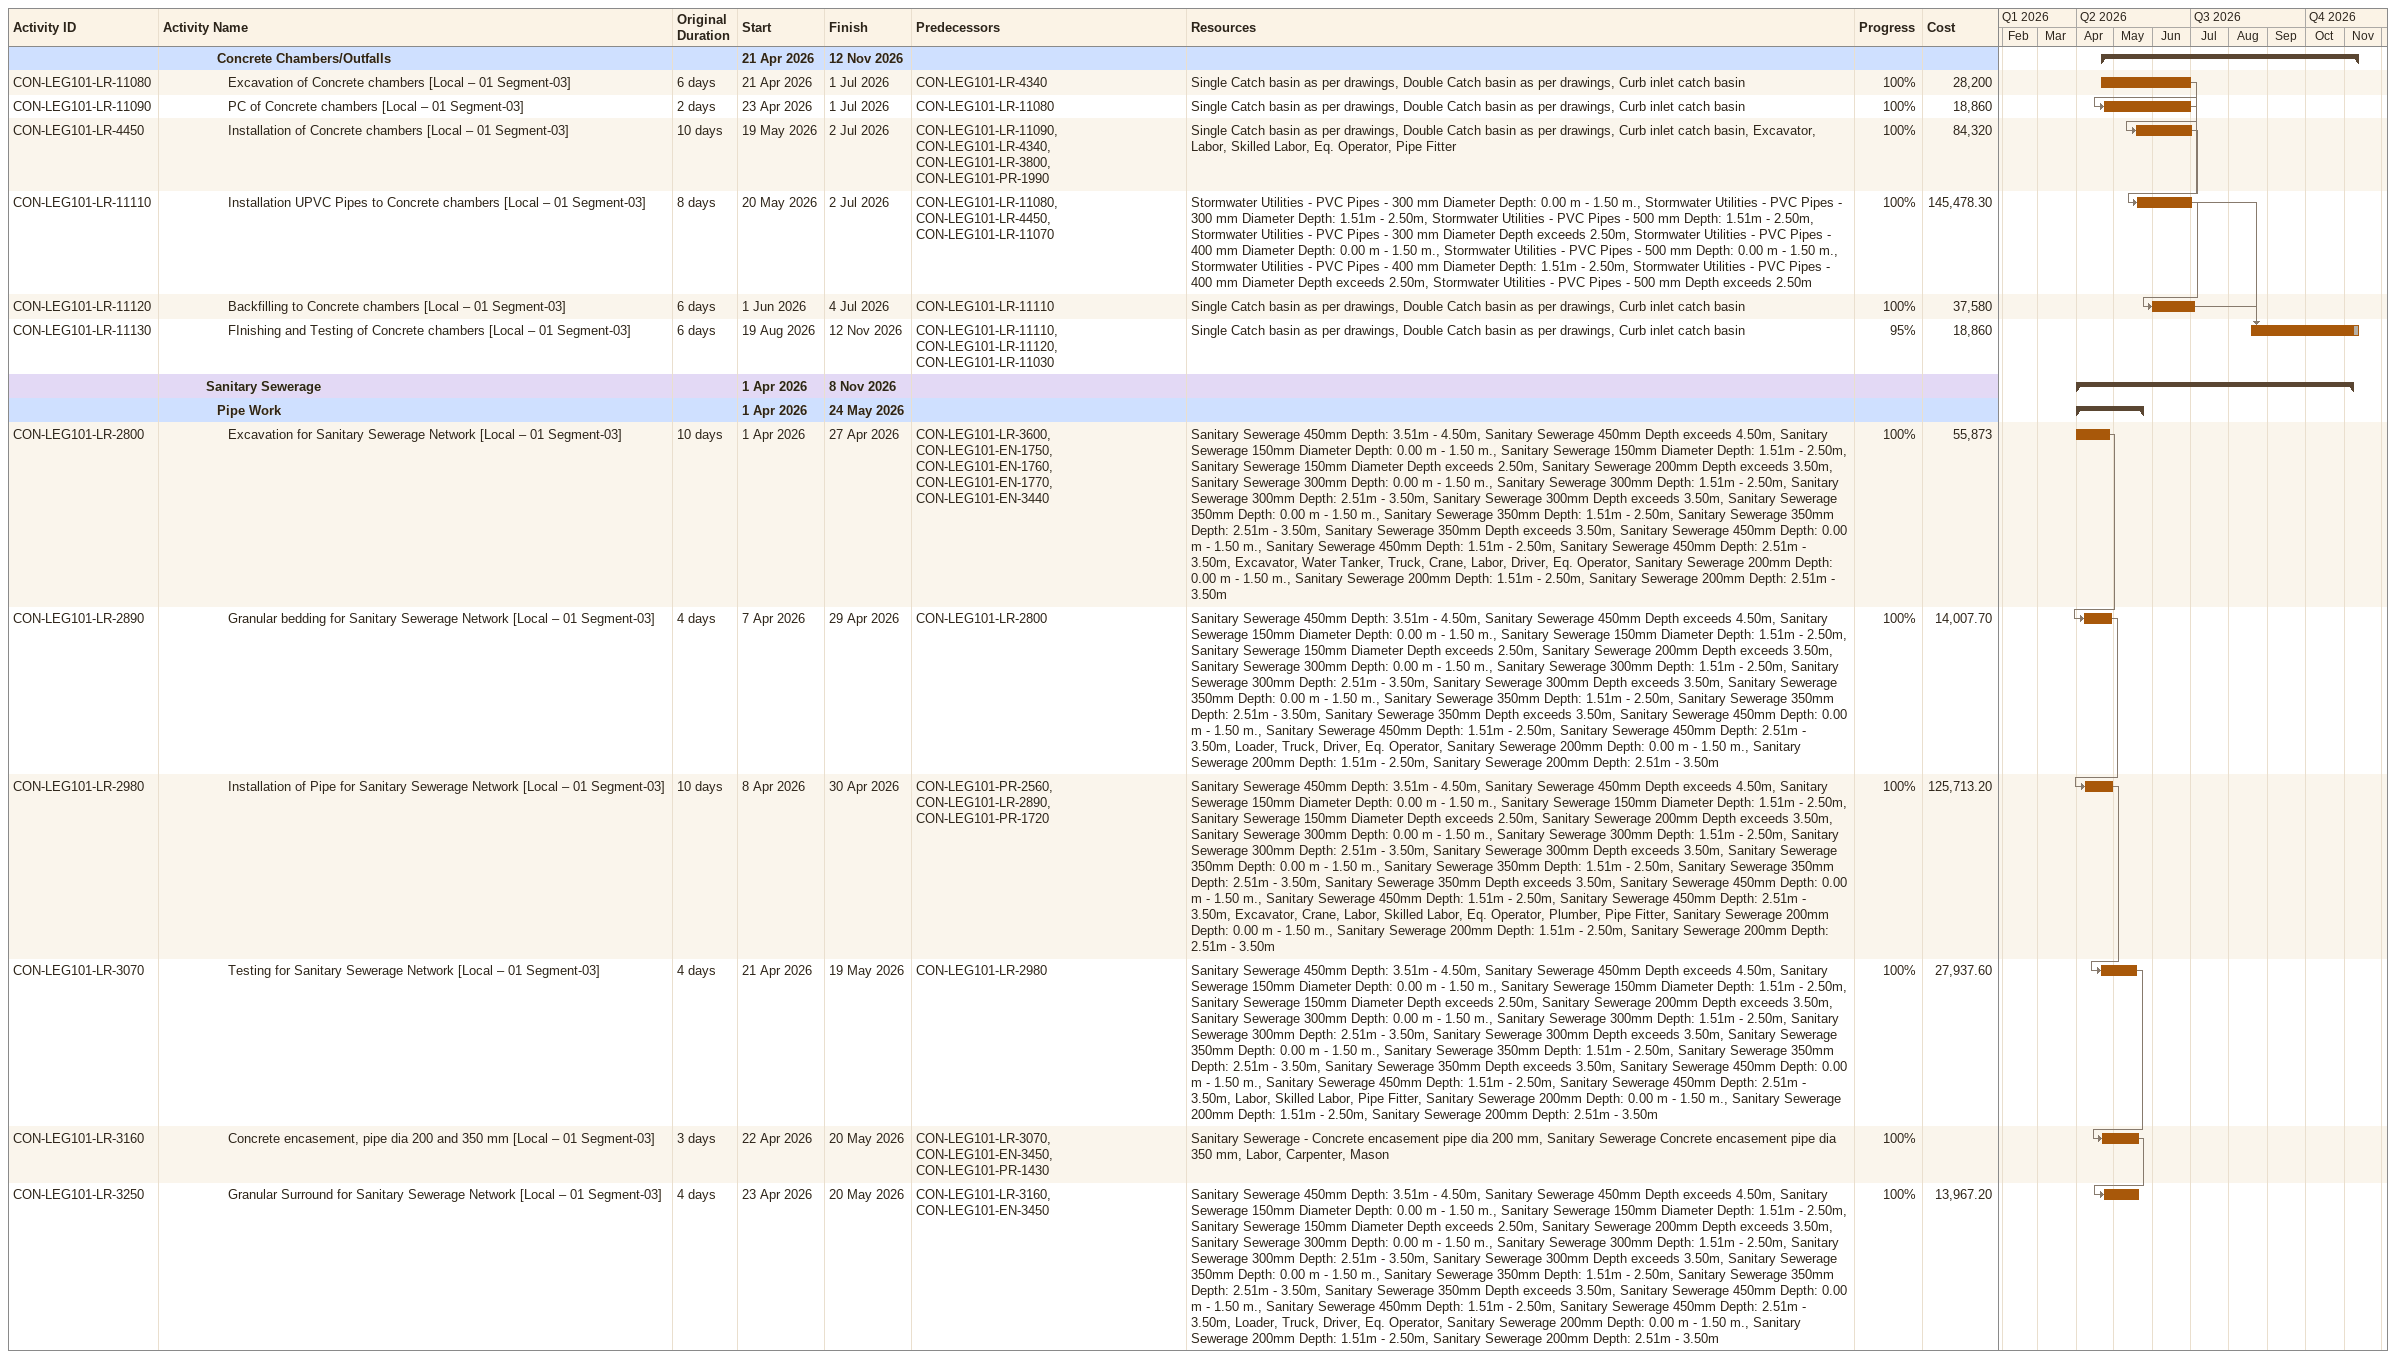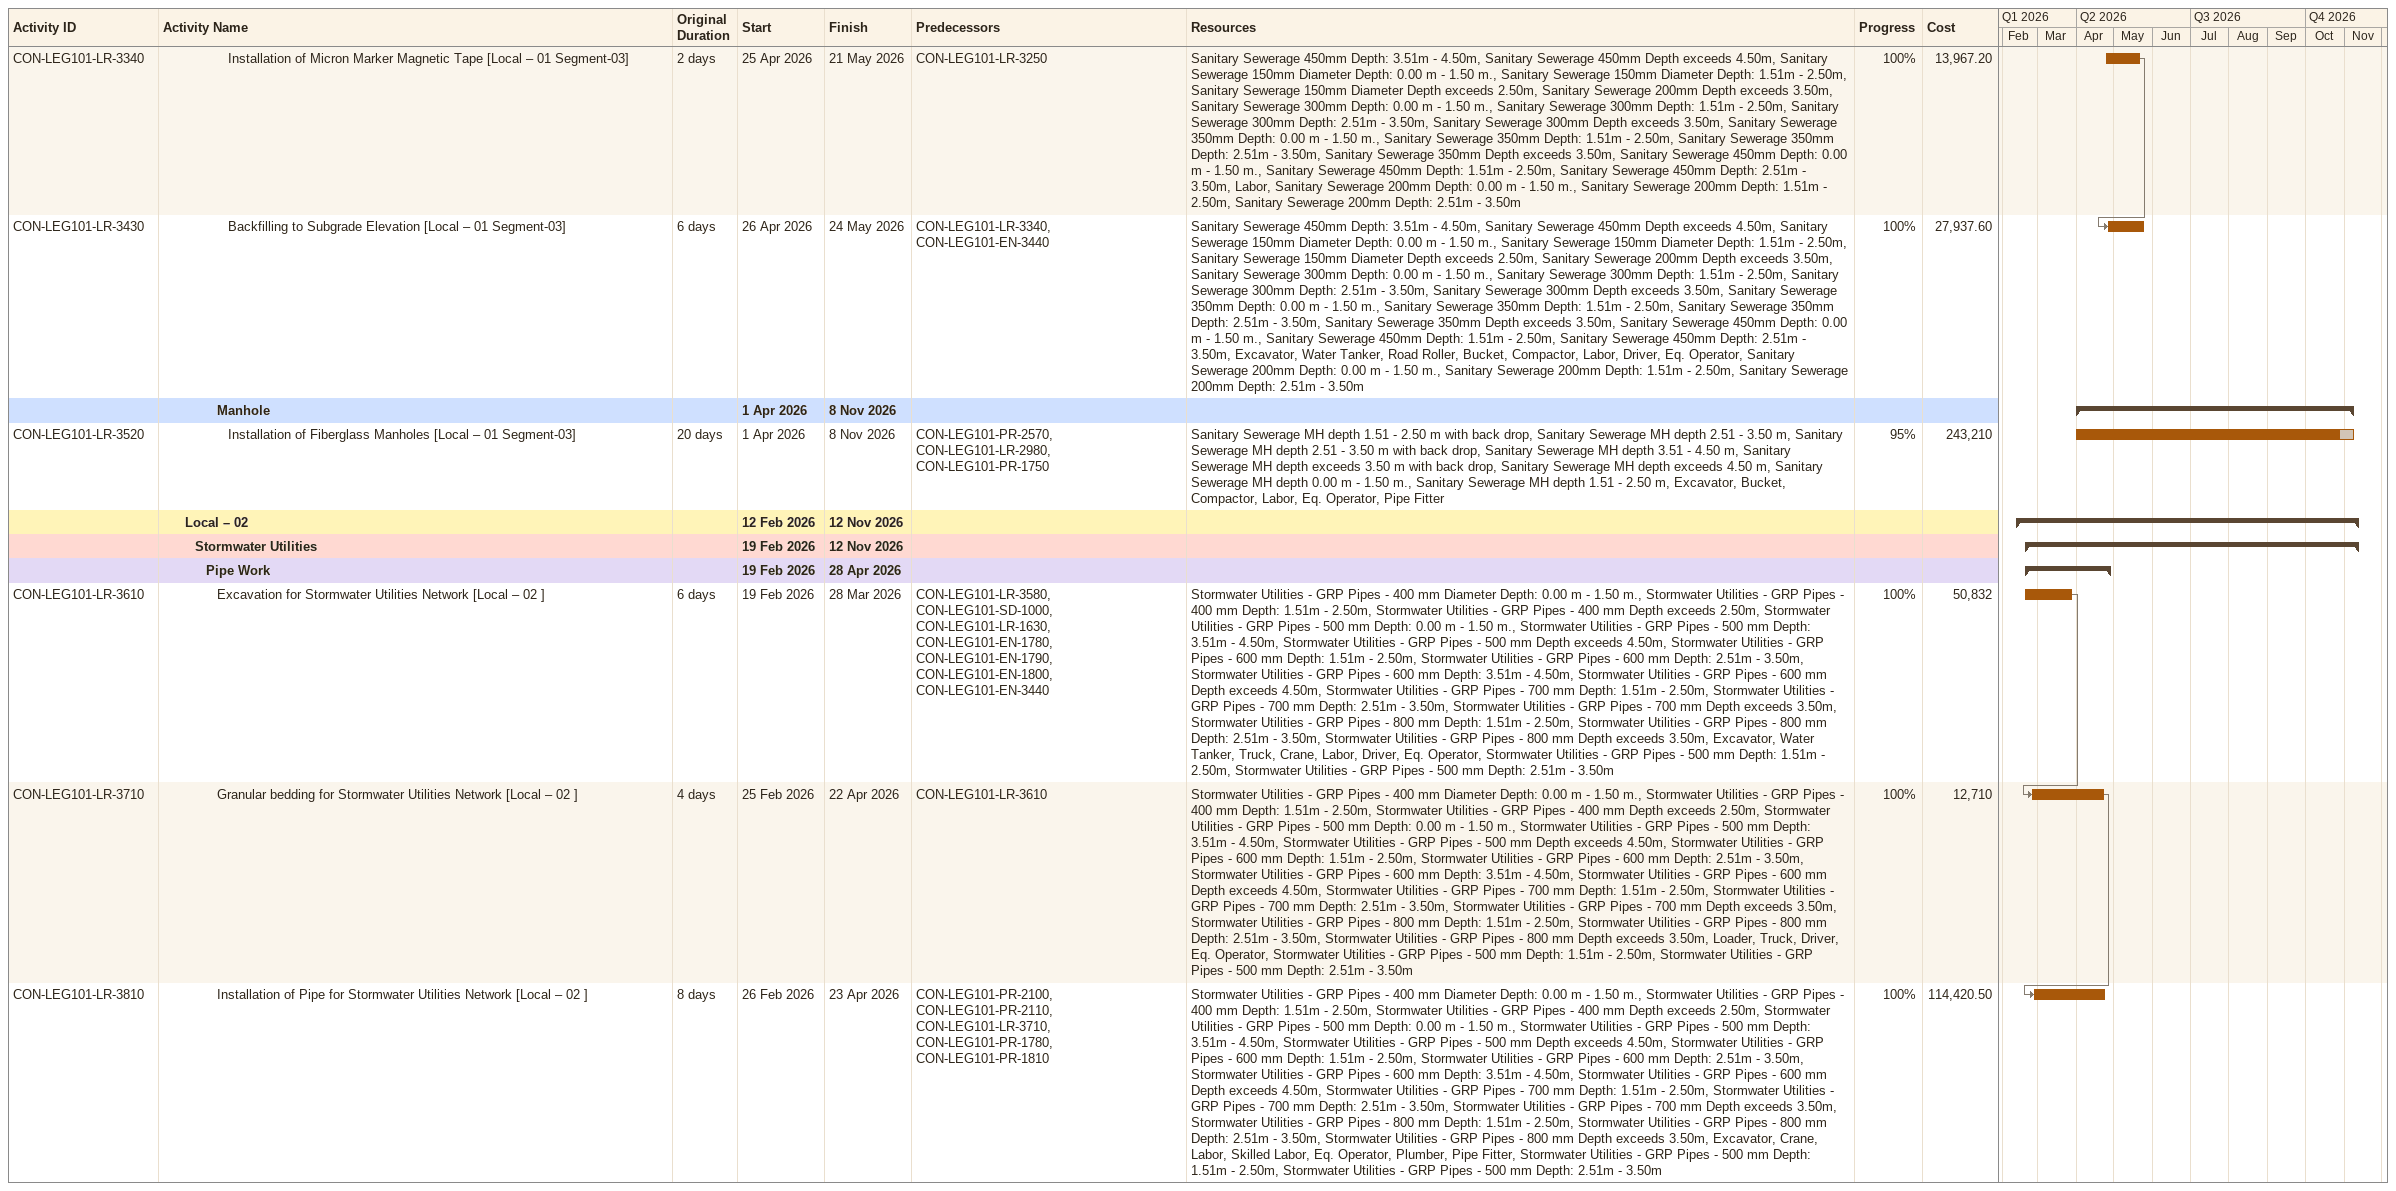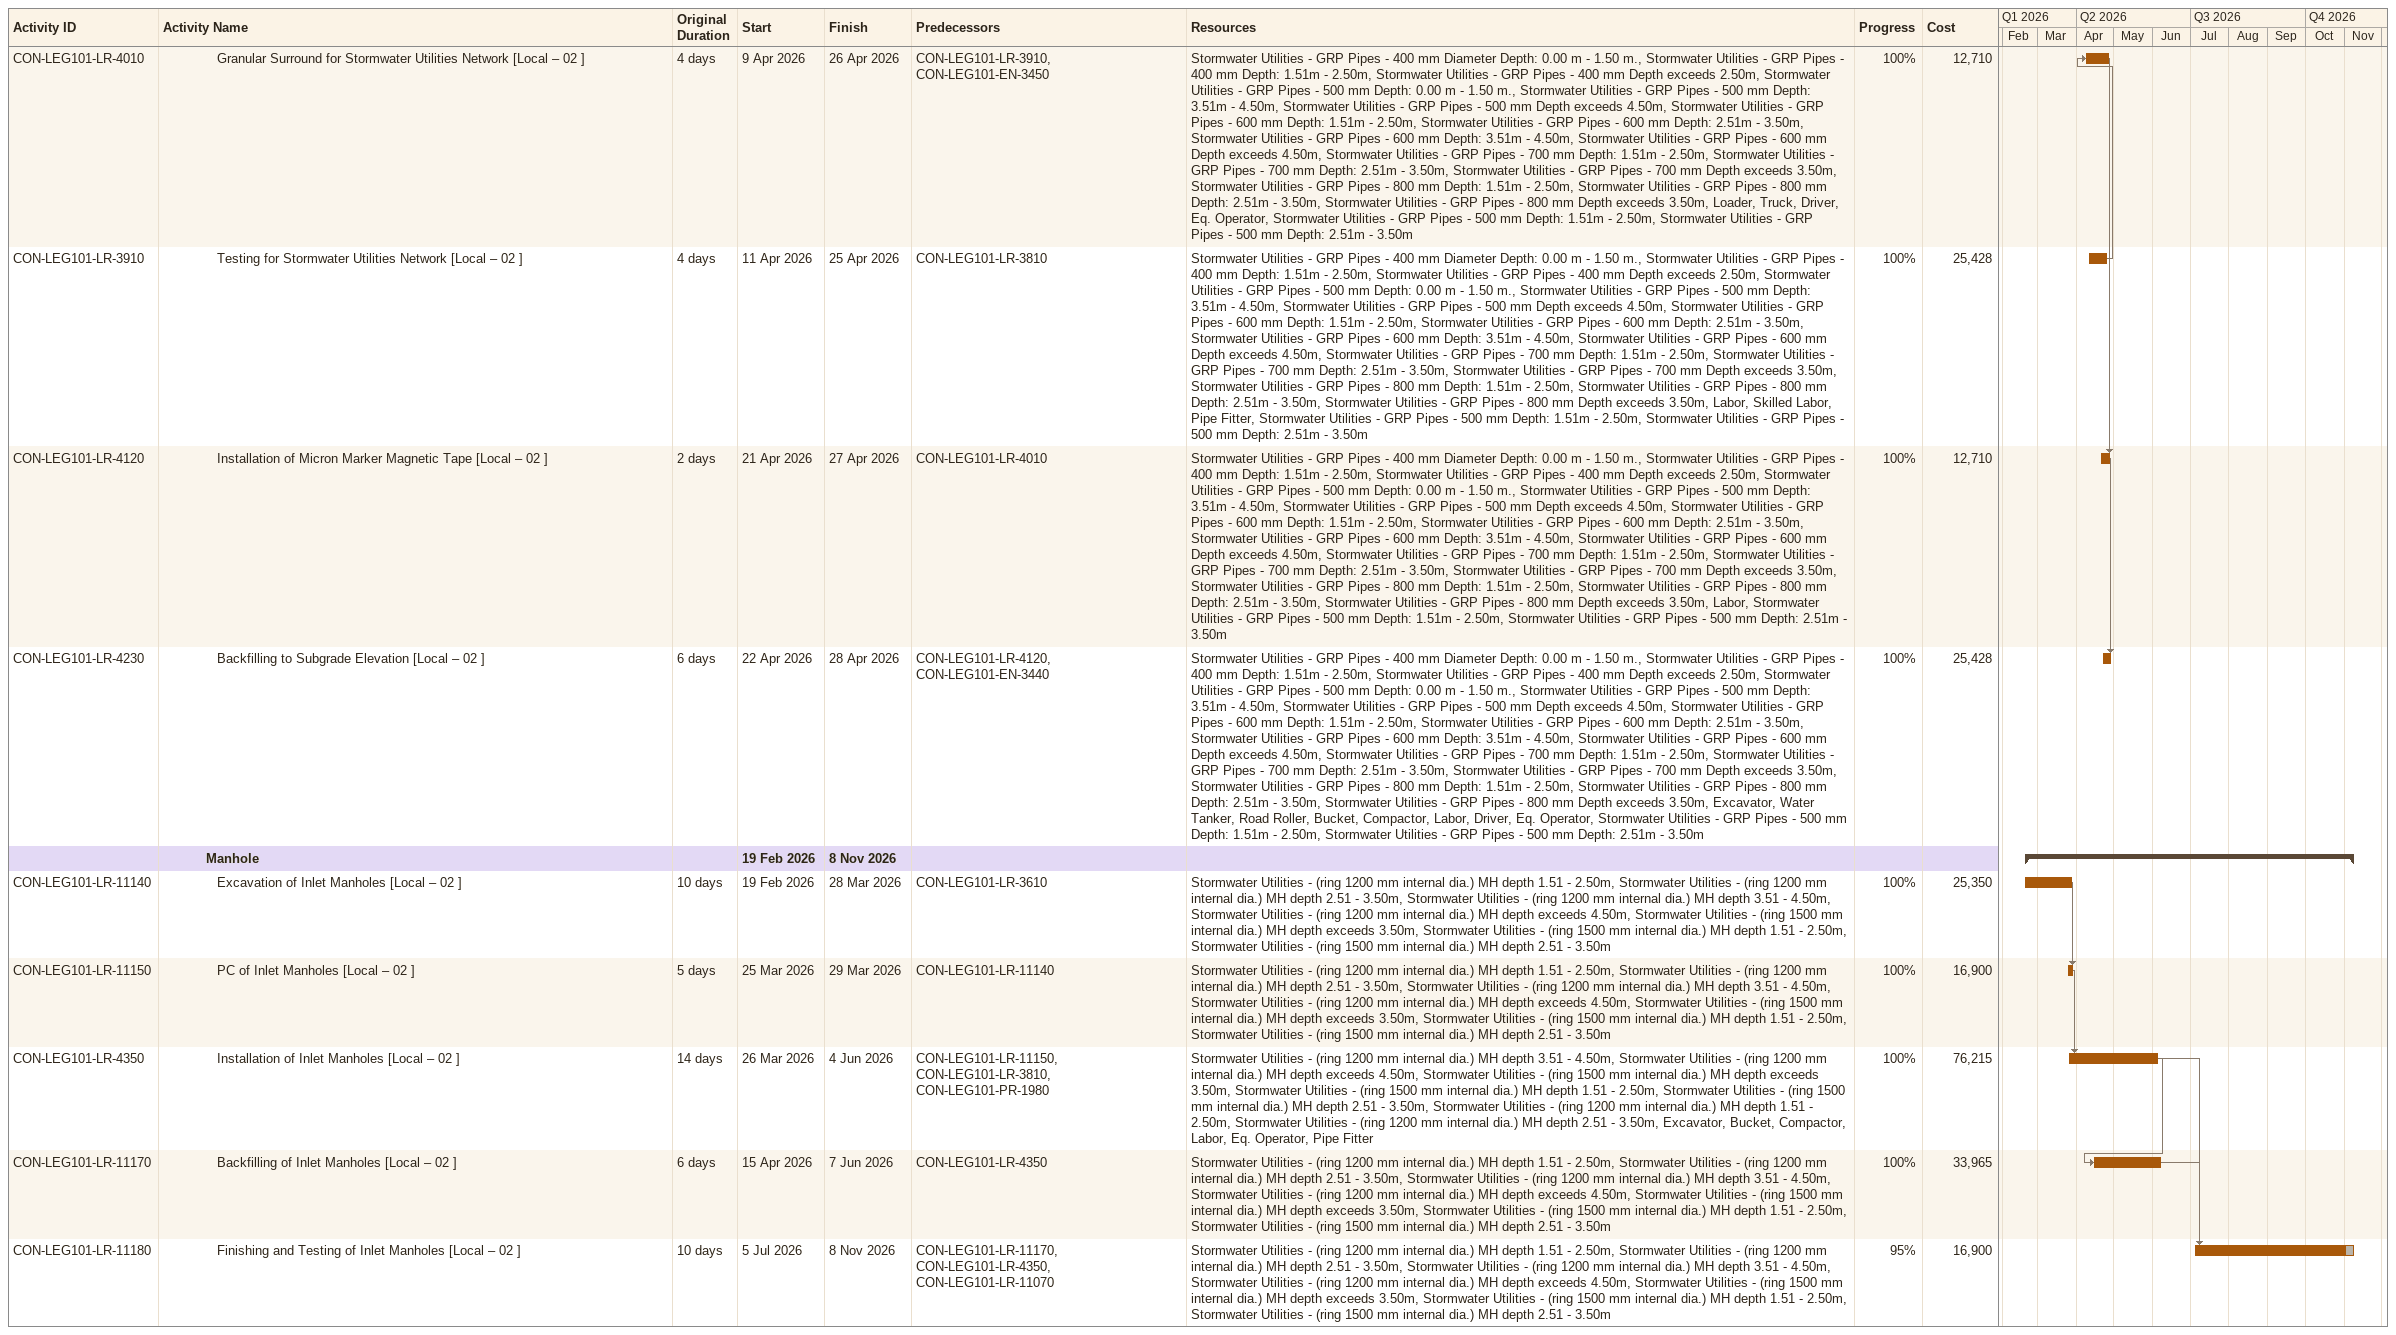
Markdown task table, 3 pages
| ID | Level | Task | Original duration | Start | Finish | Predecessors | Resources | % complete | Cost |
|---|---|---|---|---|---|---|---|---|---|
|  | 6 | **Concrete Chambers/Outfalls** |  | 2026-04-21 | 2026-11-12 |  |  |  |  |
| CON-LEG101-LR-11080 | 7 | Excavation of Concrete chambers [Local – 01 Segment-03] | 6d | 2026-04-21 | 2026-07-01 | CON-LEG101-LR-4340 | Single Catch basin as per drawings, Double Catch basin as per drawings, Curb inlet catch basin | 100 | 28200 |
| CON-LEG101-LR-11090 | 7 | PC of Concrete chambers [Local – 01 Segment-03] | 2d | 2026-04-23 | 2026-07-01 | CON-LEG101-LR-11080 | Single Catch basin as per drawings, Double Catch basin as per drawings, Curb inlet catch basin | 100 | 18860 |
| CON-LEG101-LR-4450 | 7 | Installation of Concrete chambers [Local – 01 Segment-03] | 10d | 2026-05-19 | 2026-07-02 | CON-LEG101-LR-11090, CON-LEG101-LR-4340, CON-LEG101-LR-3800, CON-LEG101-PR-1990 | Single Catch basin as per drawings, Double Catch basin as per drawings, Curb inlet catch basin, Excavator, Labor, Skilled Labor, Eq. Operator, Pipe Fitter | 100 | 84320 |
| CON-LEG101-LR-11110 | 7 | Installation UPVC Pipes to Concrete chambers [Local – 01 Segment-03] | 8d | 2026-05-20 | 2026-07-02 | CON-LEG101-LR-11080, CON-LEG101-LR-4450, CON-LEG101-LR-11070 | Stormwater Utilities - PVC Pipes - 300 mm Diameter Depth: 0.00 m - 1.50 m., Stormwater Utilities - PVC Pipes - 300 mm Diameter Depth: 1.51m - 2.50m, Stormwater Utilities - PVC Pipes - 500 mm Depth: 1.51m - 2.50m, Stormwater Utilities - PVC Pipes - 300 mm Diameter Depth exceeds 2.50m, Stormwater Utilities - PVC Pipes - 400 mm Diameter Depth: 0.00 m - 1.50 m., Stormwater Utilities - PVC Pipes - 500 mm Depth: 0.00 m - 1.50 m., Stormwater Utilities - PVC Pipes - 400 mm Diameter Depth: 1.51m - 2.50m, Stormwater Utilities - PVC Pipes - 400 mm Diameter Depth exceeds 2.50m, Stormwater Utilities - PVC Pipes - 500 mm Depth exceeds 2.50m | 100 | 145478.30 |
| CON-LEG101-LR-11120 | 7 | Backfilling to Concrete chambers [Local – 01 Segment-03] | 6d | 2026-06-01 | 2026-07-04 | CON-LEG101-LR-11110 | Single Catch basin as per drawings, Double Catch basin as per drawings, Curb inlet catch basin | 100 | 37580 |
| CON-LEG101-LR-11130 | 7 | FInishing and Testing of Concrete chambers [Local – 01 Segment-03] | 6d | 2026-08-19 | 2026-11-12 | CON-LEG101-LR-11110, CON-LEG101-LR-11120, CON-LEG101-LR-11030 | Single Catch basin as per drawings, Double Catch basin as per drawings, Curb inlet catch basin | 95 | 18860 |
|  | 5 | **Sanitary Sewerage** |  | 2026-04-01 | 2026-11-08 |  |  |  |  |
|  | 6 | **Pipe Work** |  | 2026-04-01 | 2026-05-24 |  |  |  |  |
| CON-LEG101-LR-2800 | 7 | Excavation for Sanitary Sewerage Network [Local – 01 Segment-03] | 10d | 2026-04-01 | 2026-04-27 | CON-LEG101-LR-3600, CON-LEG101-EN-1750, CON-LEG101-EN-1760, CON-LEG101-EN-1770, CON-LEG101-EN-3440 | Sanitary Sewerage 450mm Depth: 3.51m - 4.50m, Sanitary Sewerage 450mm Depth exceeds 4.50m, Sanitary Sewerage 150mm Diameter Depth: 0.00 m - 1.50 m., Sanitary Sewerage 150mm Diameter Depth: 1.51m - 2.50m, Sanitary Sewerage 150mm Diameter Depth exceeds 2.50m, Sanitary Sewerage 200mm Depth exceeds 3.50m, Sanitary Sewerage 300mm Depth: 0.00 m - 1.50 m., Sanitary Sewerage 300mm Depth: 1.51m - 2.50m, Sanitary Sewerage 300mm Depth: 2.51m - 3.50m, Sanitary Sewerage 300mm Depth exceeds 3.50m, Sanitary Sewerage 350mm Depth: 0.00 m - 1.50 m., Sanitary Sewerage 350mm Depth: 1.51m - 2.50m, Sanitary Sewerage 350mm Depth: 2.51m - 3.50m, Sanitary Sewerage 350mm Depth exceeds 3.50m, Sanitary Sewerage 450mm Depth: 0.00 m - 1.50 m., Sanitary Sewerage 450mm Depth: 1.51m - 2.50m, Sanitary Sewerage 450mm Depth: 2.51m - 3.50m, Excavator, Water Tanker, Truck, Crane, Labor, Driver, Eq. Operator, Sanitary Sewerage 200mm Depth: 0.00 m - 1.50 m., Sanitary Sewerage 200mm Depth: 1.51m - 2.50m, Sanitary Sewerage 200mm Depth: 2.51m - 3.50m | 100 | 55873 |
| CON-LEG101-LR-2890 | 7 | Granular bedding for Sanitary Sewerage Network [Local – 01 Segment-03] | 4d | 2026-04-07 | 2026-04-29 | CON-LEG101-LR-2800 | Sanitary Sewerage 450mm Depth: 3.51m - 4.50m, Sanitary Sewerage 450mm Depth exceeds 4.50m, Sanitary Sewerage 150mm Diameter Depth: 0.00 m - 1.50 m., Sanitary Sewerage 150mm Diameter Depth: 1.51m - 2.50m, Sanitary Sewerage 150mm Diameter Depth exceeds 2.50m, Sanitary Sewerage 200mm Depth exceeds 3.50m, Sanitary Sewerage 300mm Depth: 0.00 m - 1.50 m., Sanitary Sewerage 300mm Depth: 1.51m - 2.50m, Sanitary Sewerage 300mm Depth: 2.51m - 3.50m, Sanitary Sewerage 300mm Depth exceeds 3.50m, Sanitary Sewerage 350mm Depth: 0.00 m - 1.50 m., Sanitary Sewerage 350mm Depth: 1.51m - 2.50m, Sanitary Sewerage 350mm Depth: 2.51m - 3.50m, Sanitary Sewerage 350mm Depth exceeds 3.50m, Sanitary Sewerage 450mm Depth: 0.00 m - 1.50 m., Sanitary Sewerage 450mm Depth: 1.51m - 2.50m, Sanitary Sewerage 450mm Depth: 2.51m - 3.50m, Loader, Truck, Driver, Eq. Operator, Sanitary Sewerage 200mm Depth: 0.00 m - 1.50 m., Sanitary Sewerage 200mm Depth: 1.51m - 2.50m, Sanitary Sewerage 200mm Depth: 2.51m - 3.50m | 100 | 14007.70 |
| CON-LEG101-LR-2980 | 7 | Installation of Pipe for Sanitary Sewerage Network [Local – 01 Segment-03] | 10d | 2026-04-08 | 2026-04-30 | CON-LEG101-PR-2560, CON-LEG101-LR-2890, CON-LEG101-PR-1720 | Sanitary Sewerage 450mm Depth: 3.51m - 4.50m, Sanitary Sewerage 450mm Depth exceeds 4.50m, Sanitary Sewerage 150mm Diameter Depth: 0.00 m - 1.50 m., Sanitary Sewerage 150mm Diameter Depth: 1.51m - 2.50m, Sanitary Sewerage 150mm Diameter Depth exceeds 2.50m, Sanitary Sewerage 200mm Depth exceeds 3.50m, Sanitary Sewerage 300mm Depth: 0.00 m - 1.50 m., Sanitary Sewerage 300mm Depth: 1.51m - 2.50m, Sanitary Sewerage 300mm Depth: 2.51m - 3.50m, Sanitary Sewerage 300mm Depth exceeds 3.50m, Sanitary Sewerage 350mm Depth: 0.00 m - 1.50 m., Sanitary Sewerage 350mm Depth: 1.51m - 2.50m, Sanitary Sewerage 350mm Depth: 2.51m - 3.50m, Sanitary Sewerage 350mm Depth exceeds 3.50m, Sanitary Sewerage 450mm Depth: 0.00 m - 1.50 m., Sanitary Sewerage 450mm Depth: 1.51m - 2.50m, Sanitary Sewerage 450mm Depth: 2.51m - 3.50m, Excavator, Crane, Labor, Skilled Labor, Eq. Operator, Plumber, Pipe Fitter, Sanitary Sewerage 200mm Depth: 0.00 m - 1.50 m., Sanitary Sewerage 200mm Depth: 1.51m - 2.50m, Sanitary Sewerage 200mm Depth: 2.51m - 3.50m | 100 | 125713.20 |
| CON-LEG101-LR-3070 | 7 | Testing for Sanitary Sewerage Network [Local – 01 Segment-03] | 4d | 2026-04-21 | 2026-05-19 | CON-LEG101-LR-2980 | Sanitary Sewerage 450mm Depth: 3.51m - 4.50m, Sanitary Sewerage 450mm Depth exceeds 4.50m, Sanitary Sewerage 150mm Diameter Depth: 0.00 m - 1.50 m., Sanitary Sewerage 150mm Diameter Depth: 1.51m - 2.50m, Sanitary Sewerage 150mm Diameter Depth exceeds 2.50m, Sanitary Sewerage 200mm Depth exceeds 3.50m, Sanitary Sewerage 300mm Depth: 0.00 m - 1.50 m., Sanitary Sewerage 300mm Depth: 1.51m - 2.50m, Sanitary Sewerage 300mm Depth: 2.51m - 3.50m, Sanitary Sewerage 300mm Depth exceeds 3.50m, Sanitary Sewerage 350mm Depth: 0.00 m - 1.50 m., Sanitary Sewerage 350mm Depth: 1.51m - 2.50m, Sanitary Sewerage 350mm Depth: 2.51m - 3.50m, Sanitary Sewerage 350mm Depth exceeds 3.50m, Sanitary Sewerage 450mm Depth: 0.00 m - 1.50 m., Sanitary Sewerage 450mm Depth: 1.51m - 2.50m, Sanitary Sewerage 450mm Depth: 2.51m - 3.50m, Labor, Skilled Labor, Pipe Fitter, Sanitary Sewerage 200mm Depth: 0.00 m - 1.50 m., Sanitary Sewerage 200mm Depth: 1.51m - 2.50m, Sanitary Sewerage 200mm Depth: 2.51m - 3.50m | 100 | 27937.60 |
| CON-LEG101-LR-3160 | 7 | Concrete encasement, pipe dia 200 and 350 mm [Local – 01 Segment-03] | 3d | 2026-04-22 | 2026-05-20 | CON-LEG101-LR-3070, CON-LEG101-EN-3450, CON-LEG101-PR-1430 | Sanitary Sewerage - Concrete encasement pipe dia 200 mm, Sanitary Sewerage Concrete encasement pipe dia 350 mm, Labor, Carpenter, Mason | 100 |  |
| CON-LEG101-LR-3250 | 7 | Granular Surround for Sanitary Sewerage Network [Local – 01 Segment-03] | 4d | 2026-04-23 | 2026-05-20 | CON-LEG101-LR-3160, CON-LEG101-EN-3450 | Sanitary Sewerage 450mm Depth: 3.51m - 4.50m, Sanitary Sewerage 450mm Depth exceeds 4.50m, Sanitary Sewerage 150mm Diameter Depth: 0.00 m - 1.50 m., Sanitary Sewerage 150mm Diameter Depth: 1.51m - 2.50m, Sanitary Sewerage 150mm Diameter Depth exceeds 2.50m, Sanitary Sewerage 200mm Depth exceeds 3.50m, Sanitary Sewerage 300mm Depth: 0.00 m - 1.50 m., Sanitary Sewerage 300mm Depth: 1.51m - 2.50m, Sanitary Sewerage 300mm Depth: 2.51m - 3.50m, Sanitary Sewerage 300mm Depth exceeds 3.50m, Sanitary Sewerage 350mm Depth: 0.00 m - 1.50 m., Sanitary Sewerage 350mm Depth: 1.51m - 2.50m, Sanitary Sewerage 350mm Depth: 2.51m - 3.50m, Sanitary Sewerage 350mm Depth exceeds 3.50m, Sanitary Sewerage 450mm Depth: 0.00 m - 1.50 m., Sanitary Sewerage 450mm Depth: 1.51m - 2.50m, Sanitary Sewerage 450mm Depth: 2.51m - 3.50m, Loader, Truck, Driver, Eq. Operator, Sanitary Sewerage 200mm Depth: 0.00 m - 1.50 m., Sanitary Sewerage 200mm Depth: 1.51m - 2.50m, Sanitary Sewerage 200mm Depth: 2.51m - 3.50m | 100 | 13967.20 |
| CON-LEG101-LR-3340 | 7 | Installation of Micron Marker Magnetic Tape [Local – 01 Segment-03] | 2d | 2026-04-25 | 2026-05-21 | CON-LEG101-LR-3250 | Sanitary Sewerage 450mm Depth: 3.51m - 4.50m, Sanitary Sewerage 450mm Depth exceeds 4.50m, Sanitary Sewerage 150mm Diameter Depth: 0.00 m - 1.50 m., Sanitary Sewerage 150mm Diameter Depth: 1.51m - 2.50m, Sanitary Sewerage 150mm Diameter Depth exceeds 2.50m, Sanitary Sewerage 200mm Depth exceeds 3.50m, Sanitary Sewerage 300mm Depth: 0.00 m - 1.50 m., Sanitary Sewerage 300mm Depth: 1.51m - 2.50m, Sanitary Sewerage 300mm Depth: 2.51m - 3.50m, Sanitary Sewerage 300mm Depth exceeds 3.50m, Sanitary Sewerage 350mm Depth: 0.00 m - 1.50 m., Sanitary Sewerage 350mm Depth: 1.51m - 2.50m, Sanitary Sewerage 350mm Depth: 2.51m - 3.50m, Sanitary Sewerage 350mm Depth exceeds 3.50m, Sanitary Sewerage 450mm Depth: 0.00 m - 1.50 m., Sanitary Sewerage 450mm Depth: 1.51m - 2.50m, Sanitary Sewerage 450mm Depth: 2.51m - 3.50m, Labor, Sanitary Sewerage 200mm Depth: 0.00 m - 1.50 m., Sanitary Sewerage 200mm Depth: 1.51m - 2.50m, Sanitary Sewerage 200mm Depth: 2.51m - 3.50m | 100 | 13967.20 |
| CON-LEG101-LR-3430 | 7 | Backfilling to Subgrade Elevation [Local – 01 Segment-03] | 6d | 2026-04-26 | 2026-05-24 | CON-LEG101-LR-3340, CON-LEG101-EN-3440 | Sanitary Sewerage 450mm Depth: 3.51m - 4.50m, Sanitary Sewerage 450mm Depth exceeds 4.50m, Sanitary Sewerage 150mm Diameter Depth: 0.00 m - 1.50 m., Sanitary Sewerage 150mm Diameter Depth: 1.51m - 2.50m, Sanitary Sewerage 150mm Diameter Depth exceeds 2.50m, Sanitary Sewerage 200mm Depth exceeds 3.50m, Sanitary Sewerage 300mm Depth: 0.00 m - 1.50 m., Sanitary Sewerage 300mm Depth: 1.51m - 2.50m, Sanitary Sewerage 300mm Depth: 2.51m - 3.50m, Sanitary Sewerage 300mm Depth exceeds 3.50m, Sanitary Sewerage 350mm Depth: 0.00 m - 1.50 m., Sanitary Sewerage 350mm Depth: 1.51m - 2.50m, Sanitary Sewerage 350mm Depth: 2.51m - 3.50m, Sanitary Sewerage 350mm Depth exceeds 3.50m, Sanitary Sewerage 450mm Depth: 0.00 m - 1.50 m., Sanitary Sewerage 450mm Depth: 1.51m - 2.50m, Sanitary Sewerage 450mm Depth: 2.51m - 3.50m, Excavator, Water Tanker, Road Roller, Bucket, Compactor, Labor, Driver, Eq. Operator, Sanitary Sewerage 200mm Depth: 0.00 m - 1.50 m., Sanitary Sewerage 200mm Depth: 1.51m - 2.50m, Sanitary Sewerage 200mm Depth: 2.51m - 3.50m | 100 | 27937.60 |
|  | 6 | **Manhole** |  | 2026-04-01 | 2026-11-08 |  |  |  |  |
| CON-LEG101-LR-3520 | 7 | Installation of Fiberglass Manholes [Local – 01 Segment-03] | 20d | 2026-04-01 | 2026-11-08 | CON-LEG101-PR-2570, CON-LEG101-LR-2980, CON-LEG101-PR-1750 | Sanitary Sewerage MH depth 1.51 - 2.50 m with back drop, Sanitary Sewerage MH depth 2.51 - 3.50 m, Sanitary Sewerage MH depth 2.51 - 3.50 m with back drop, Sanitary Sewerage MH depth 3.51 - 4.50 m, Sanitary Sewerage MH depth exceeds 3.50 m with back drop, Sanitary Sewerage MH depth exceeds 4.50 m, Sanitary Sewerage MH depth 0.00 m - 1.50 m., Sanitary Sewerage MH depth 1.51 - 2.50 m, Excavator, Bucket, Compactor, Labor, Eq. Operator, Pipe Fitter | 95 | 243210 |
|  | 3 | **Local – 02** |  | 2026-02-12 | 2026-11-12 |  |  |  |  |
|  | 4 | **Stormwater Utilities** |  | 2026-02-19 | 2026-11-12 |  |  |  |  |
|  | 5 | **Pipe Work** |  | 2026-02-19 | 2026-04-28 |  |  |  |  |
| CON-LEG101-LR-3610 | 6 | Excavation for Stormwater Utilities Network [Local – 02 ] | 6d | 2026-02-19 | 2026-03-28 | CON-LEG101-LR-3580, CON-LEG101-SD-1000, CON-LEG101-LR-1630, CON-LEG101-EN-1780, CON-LEG101-EN-1790, CON-LEG101-EN-1800, CON-LEG101-EN-3440 | Stormwater Utilities - GRP Pipes - 400 mm Diameter Depth: 0.00 m - 1.50 m., Stormwater Utilities - GRP Pipes - 400 mm Depth: 1.51m - 2.50m, Stormwater Utilities - GRP Pipes - 400 mm Depth exceeds 2.50m, Stormwater Utilities - GRP Pipes - 500 mm Depth: 0.00 m - 1.50 m., Stormwater Utilities - GRP Pipes - 500 mm Depth: 3.51m - 4.50m, Stormwater Utilities - GRP Pipes - 500 mm Depth exceeds 4.50m, Stormwater Utilities - GRP Pipes - 600 mm Depth: 1.51m - 2.50m, Stormwater Utilities - GRP Pipes - 600 mm Depth: 2.51m - 3.50m, Stormwater Utilities - GRP Pipes - 600 mm Depth: 3.51m - 4.50m, Stormwater Utilities - GRP Pipes - 600 mm Depth exceeds 4.50m, Stormwater Utilities - GRP Pipes - 700 mm Depth: 1.51m - 2.50m, Stormwater Utilities - GRP Pipes - 700 mm Depth: 2.51m - 3.50m, Stormwater Utilities - GRP Pipes - 700 mm Depth exceeds 3.50m, Stormwater Utilities - GRP Pipes - 800 mm Depth: 1.51m - 2.50m, Stormwater Utilities - GRP Pipes - 800 mm Depth: 2.51m - 3.50m, Stormwater Utilities - GRP Pipes - 800 mm Depth exceeds 3.50m, Excavator, Water Tanker, Truck, Crane, Labor, Driver, Eq. Operator, Stormwater Utilities - GRP Pipes - 500 mm Depth: 1.51m - 2.50m, Stormwater Utilities - GRP Pipes - 500 mm Depth: 2.51m - 3.50m | 100 | 50832 |
| CON-LEG101-LR-3710 | 6 | Granular bedding for Stormwater Utilities Network [Local – 02 ] | 4d | 2026-02-25 | 2026-04-22 | CON-LEG101-LR-3610 | Stormwater Utilities - GRP Pipes - 400 mm Diameter Depth: 0.00 m - 1.50 m., Stormwater Utilities - GRP Pipes - 400 mm Depth: 1.51m - 2.50m, Stormwater Utilities - GRP Pipes - 400 mm Depth exceeds 2.50m, Stormwater Utilities - GRP Pipes - 500 mm Depth: 0.00 m - 1.50 m., Stormwater Utilities - GRP Pipes - 500 mm Depth: 3.51m - 4.50m, Stormwater Utilities - GRP Pipes - 500 mm Depth exceeds 4.50m, Stormwater Utilities - GRP Pipes - 600 mm Depth: 1.51m - 2.50m, Stormwater Utilities - GRP Pipes - 600 mm Depth: 2.51m - 3.50m, Stormwater Utilities - GRP Pipes - 600 mm Depth: 3.51m - 4.50m, Stormwater Utilities - GRP Pipes - 600 mm Depth exceeds 4.50m, Stormwater Utilities - GRP Pipes - 700 mm Depth: 1.51m - 2.50m, Stormwater Utilities - GRP Pipes - 700 mm Depth: 2.51m - 3.50m, Stormwater Utilities - GRP Pipes - 700 mm Depth exceeds 3.50m, Stormwater Utilities - GRP Pipes - 800 mm Depth: 1.51m - 2.50m, Stormwater Utilities - GRP Pipes - 800 mm Depth: 2.51m - 3.50m, Stormwater Utilities - GRP Pipes - 800 mm Depth exceeds 3.50m, Loader, Truck, Driver, Eq. Operator, Stormwater Utilities - GRP Pipes - 500 mm Depth: 1.51m - 2.50m, Stormwater Utilities - GRP Pipes - 500 mm Depth: 2.51m - 3.50m | 100 | 12710 |
| CON-LEG101-LR-3810 | 6 | Installation of Pipe for Stormwater Utilities Network [Local – 02 ] | 8d | 2026-02-26 | 2026-04-23 | CON-LEG101-PR-2100, CON-LEG101-PR-2110, CON-LEG101-LR-3710, CON-LEG101-PR-1780, CON-LEG101-PR-1810 | Stormwater Utilities - GRP Pipes - 400 mm Diameter Depth: 0.00 m - 1.50 m., Stormwater Utilities - GRP Pipes - 400 mm Depth: 1.51m - 2.50m, Stormwater Utilities - GRP Pipes - 400 mm Depth exceeds 2.50m, Stormwater Utilities - GRP Pipes - 500 mm Depth: 0.00 m - 1.50 m., Stormwater Utilities - GRP Pipes - 500 mm Depth: 3.51m - 4.50m, Stormwater Utilities - GRP Pipes - 500 mm Depth exceeds 4.50m, Stormwater Utilities - GRP Pipes - 600 mm Depth: 1.51m - 2.50m, Stormwater Utilities - GRP Pipes - 600 mm Depth: 2.51m - 3.50m, Stormwater Utilities - GRP Pipes - 600 mm Depth: 3.51m - 4.50m, Stormwater Utilities - GRP Pipes - 600 mm Depth exceeds 4.50m, Stormwater Utilities - GRP Pipes - 700 mm Depth: 1.51m - 2.50m, Stormwater Utilities - GRP Pipes - 700 mm Depth: 2.51m - 3.50m, Stormwater Utilities - GRP Pipes - 700 mm Depth exceeds 3.50m, Stormwater Utilities - GRP Pipes - 800 mm Depth: 1.51m - 2.50m, Stormwater Utilities - GRP Pipes - 800 mm Depth: 2.51m - 3.50m, Stormwater Utilities - GRP Pipes - 800 mm Depth exceeds 3.50m, Excavator, Crane, Labor, Skilled Labor, Eq. Operator, Plumber, Pipe Fitter, Stormwater Utilities - GRP Pipes - 500 mm Depth: 1.51m - 2.50m, Stormwater Utilities - GRP Pipes - 500 mm Depth: 2.51m - 3.50m | 100 | 114420.50 |
| CON-LEG101-LR-4010 | 6 | Granular Surround for Stormwater Utilities Network [Local – 02 ] | 4d | 2026-04-09 | 2026-04-26 | CON-LEG101-LR-3910, CON-LEG101-EN-3450 | Stormwater Utilities - GRP Pipes - 400 mm Diameter Depth: 0.00 m - 1.50 m., Stormwater Utilities - GRP Pipes - 400 mm Depth: 1.51m - 2.50m, Stormwater Utilities - GRP Pipes - 400 mm Depth exceeds 2.50m, Stormwater Utilities - GRP Pipes - 500 mm Depth: 0.00 m - 1.50 m., Stormwater Utilities - GRP Pipes - 500 mm Depth: 3.51m - 4.50m, Stormwater Utilities - GRP Pipes - 500 mm Depth exceeds 4.50m, Stormwater Utilities - GRP Pipes - 600 mm Depth: 1.51m - 2.50m, Stormwater Utilities - GRP Pipes - 600 mm Depth: 2.51m - 3.50m, Stormwater Utilities - GRP Pipes - 600 mm Depth: 3.51m - 4.50m, Stormwater Utilities - GRP Pipes - 600 mm Depth exceeds 4.50m, Stormwater Utilities - GRP Pipes - 700 mm Depth: 1.51m - 2.50m, Stormwater Utilities - GRP Pipes - 700 mm Depth: 2.51m - 3.50m, Stormwater Utilities - GRP Pipes - 700 mm Depth exceeds 3.50m, Stormwater Utilities - GRP Pipes - 800 mm Depth: 1.51m - 2.50m, Stormwater Utilities - GRP Pipes - 800 mm Depth: 2.51m - 3.50m, Stormwater Utilities - GRP Pipes - 800 mm Depth exceeds 3.50m, Loader, Truck, Driver, Eq. Operator, Stormwater Utilities - GRP Pipes - 500 mm Depth: 1.51m - 2.50m, Stormwater Utilities - GRP Pipes - 500 mm Depth: 2.51m - 3.50m | 100 | 12710 |
| CON-LEG101-LR-3910 | 6 | Testing for Stormwater Utilities Network [Local – 02 ] | 4d | 2026-04-11 | 2026-04-25 | CON-LEG101-LR-3810 | Stormwater Utilities - GRP Pipes - 400 mm Diameter Depth: 0.00 m - 1.50 m., Stormwater Utilities - GRP Pipes - 400 mm Depth: 1.51m - 2.50m, Stormwater Utilities - GRP Pipes - 400 mm Depth exceeds 2.50m, Stormwater Utilities - GRP Pipes - 500 mm Depth: 0.00 m - 1.50 m., Stormwater Utilities - GRP Pipes - 500 mm Depth: 3.51m - 4.50m, Stormwater Utilities - GRP Pipes - 500 mm Depth exceeds 4.50m, Stormwater Utilities - GRP Pipes - 600 mm Depth: 1.51m - 2.50m, Stormwater Utilities - GRP Pipes - 600 mm Depth: 2.51m - 3.50m, Stormwater Utilities - GRP Pipes - 600 mm Depth: 3.51m - 4.50m, Stormwater Utilities - GRP Pipes - 600 mm Depth exceeds 4.50m, Stormwater Utilities - GRP Pipes - 700 mm Depth: 1.51m - 2.50m, Stormwater Utilities - GRP Pipes - 700 mm Depth: 2.51m - 3.50m, Stormwater Utilities - GRP Pipes - 700 mm Depth exceeds 3.50m, Stormwater Utilities - GRP Pipes - 800 mm Depth: 1.51m - 2.50m, Stormwater Utilities - GRP Pipes - 800 mm Depth: 2.51m - 3.50m, Stormwater Utilities - GRP Pipes - 800 mm Depth exceeds 3.50m, Labor, Skilled Labor, Pipe Fitter, Stormwater Utilities - GRP Pipes - 500 mm Depth: 1.51m - 2.50m, Stormwater Utilities - GRP Pipes - 500 mm Depth: 2.51m - 3.50m | 100 | 25428 |
| CON-LEG101-LR-4120 | 6 | Installation of Micron Marker Magnetic Tape [Local – 02 ] | 2d | 2026-04-21 | 2026-04-27 | CON-LEG101-LR-4010 | Stormwater Utilities - GRP Pipes - 400 mm Diameter Depth: 0.00 m - 1.50 m., Stormwater Utilities - GRP Pipes - 400 mm Depth: 1.51m - 2.50m, Stormwater Utilities - GRP Pipes - 400 mm Depth exceeds 2.50m, Stormwater Utilities - GRP Pipes - 500 mm Depth: 0.00 m - 1.50 m., Stormwater Utilities - GRP Pipes - 500 mm Depth: 3.51m - 4.50m, Stormwater Utilities - GRP Pipes - 500 mm Depth exceeds 4.50m, Stormwater Utilities - GRP Pipes - 600 mm Depth: 1.51m - 2.50m, Stormwater Utilities - GRP Pipes - 600 mm Depth: 2.51m - 3.50m, Stormwater Utilities - GRP Pipes - 600 mm Depth: 3.51m - 4.50m, Stormwater Utilities - GRP Pipes - 600 mm Depth exceeds 4.50m, Stormwater Utilities - GRP Pipes - 700 mm Depth: 1.51m - 2.50m, Stormwater Utilities - GRP Pipes - 700 mm Depth: 2.51m - 3.50m, Stormwater Utilities - GRP Pipes - 700 mm Depth exceeds 3.50m, Stormwater Utilities - GRP Pipes - 800 mm Depth: 1.51m - 2.50m, Stormwater Utilities - GRP Pipes - 800 mm Depth: 2.51m - 3.50m, Stormwater Utilities - GRP Pipes - 800 mm Depth exceeds 3.50m, Labor, Stormwater Utilities - GRP Pipes - 500 mm Depth: 1.51m - 2.50m, Stormwater Utilities - GRP Pipes - 500 mm Depth: 2.51m - 3.50m | 100 | 12710 |
| CON-LEG101-LR-4230 | 6 | Backfilling to Subgrade Elevation [Local – 02 ] | 6d | 2026-04-22 | 2026-04-28 | CON-LEG101-LR-4120, CON-LEG101-EN-3440 | Stormwater Utilities - GRP Pipes - 400 mm Diameter Depth: 0.00 m - 1.50 m., Stormwater Utilities - GRP Pipes - 400 mm Depth: 1.51m - 2.50m, Stormwater Utilities - GRP Pipes - 400 mm Depth exceeds 2.50m, Stormwater Utilities - GRP Pipes - 500 mm Depth: 0.00 m - 1.50 m., Stormwater Utilities - GRP Pipes - 500 mm Depth: 3.51m - 4.50m, Stormwater Utilities - GRP Pipes - 500 mm Depth exceeds 4.50m, Stormwater Utilities - GRP Pipes - 600 mm Depth: 1.51m - 2.50m, Stormwater Utilities - GRP Pipes - 600 mm Depth: 2.51m - 3.50m, Stormwater Utilities - GRP Pipes - 600 mm Depth: 3.51m - 4.50m, Stormwater Utilities - GRP Pipes - 600 mm Depth exceeds 4.50m, Stormwater Utilities - GRP Pipes - 700 mm Depth: 1.51m - 2.50m, Stormwater Utilities - GRP Pipes - 700 mm Depth: 2.51m - 3.50m, Stormwater Utilities - GRP Pipes - 700 mm Depth exceeds 3.50m, Stormwater Utilities - GRP Pipes - 800 mm Depth: 1.51m - 2.50m, Stormwater Utilities - GRP Pipes - 800 mm Depth: 2.51m - 3.50m, Stormwater Utilities - GRP Pipes - 800 mm Depth exceeds 3.50m, Excavator, Water Tanker, Road Roller, Bucket, Compactor, Labor, Driver, Eq. Operator, Stormwater Utilities - GRP Pipes - 500 mm Depth: 1.51m - 2.50m, Stormwater Utilities - GRP Pipes - 500 mm Depth: 2.51m - 3.50m | 100 | 25428 |
|  | 5 | **Manhole** |  | 2026-02-19 | 2026-11-08 |  |  |  |  |
| CON-LEG101-LR-11140 | 6 | Excavation of Inlet Manholes [Local – 02 ] | 10d | 2026-02-19 | 2026-03-28 | CON-LEG101-LR-3610 | Stormwater Utilities - (ring 1200 mm internal dia.) MH depth 1.51 - 2.50m, Stormwater Utilities - (ring 1200 mm internal dia.) MH depth 2.51 - 3.50m, Stormwater Utilities - (ring 1200 mm internal dia.) MH depth 3.51 - 4.50m, Stormwater Utilities - (ring 1200 mm internal dia.) MH depth exceeds 4.50m, Stormwater Utilities - (ring 1500 mm internal dia.) MH depth exceeds 3.50m, Stormwater Utilities - (ring 1500 mm internal dia.) MH depth 1.51 - 2.50m, Stormwater Utilities - (ring 1500 mm internal dia.) MH depth 2.51 - 3.50m | 100 | 25350 |
| CON-LEG101-LR-11150 | 6 | PC of Inlet Manholes [Local – 02 ] | 5d | 2026-03-25 | 2026-03-29 | CON-LEG101-LR-11140 | Stormwater Utilities - (ring 1200 mm internal dia.) MH depth 1.51 - 2.50m, Stormwater Utilities - (ring 1200 mm internal dia.) MH depth 2.51 - 3.50m, Stormwater Utilities - (ring 1200 mm internal dia.) MH depth 3.51 - 4.50m, Stormwater Utilities - (ring 1200 mm internal dia.) MH depth exceeds 4.50m, Stormwater Utilities - (ring 1500 mm internal dia.) MH depth exceeds 3.50m, Stormwater Utilities - (ring 1500 mm internal dia.) MH depth 1.51 - 2.50m, Stormwater Utilities - (ring 1500 mm internal dia.) MH depth 2.51 - 3.50m | 100 | 16900 |
| CON-LEG101-LR-4350 | 6 | Installation of Inlet Manholes [Local – 02 ] | 14d | 2026-03-26 | 2026-06-04 | CON-LEG101-LR-11150, CON-LEG101-LR-3810, CON-LEG101-PR-1980 | Stormwater Utilities - (ring 1200 mm internal dia.) MH depth 3.51 - 4.50m, Stormwater Utilities - (ring 1200 mm internal dia.) MH depth exceeds 4.50m, Stormwater Utilities - (ring 1500 mm internal dia.) MH depth exceeds 3.50m, Stormwater Utilities - (ring 1500 mm internal dia.) MH depth 1.51 - 2.50m, Stormwater Utilities - (ring 1500 mm internal dia.) MH depth 2.51 - 3.50m, Stormwater Utilities - (ring 1200 mm internal dia.) MH depth 1.51 - 2.50m, Stormwater Utilities - (ring 1200 mm internal dia.) MH depth 2.51 - 3.50m, Excavator, Bucket, Compactor, Labor, Eq. Operator, Pipe Fitter | 100 | 76215 |
| CON-LEG101-LR-11170 | 6 | Backfilling of Inlet Manholes [Local – 02 ] | 6d | 2026-04-15 | 2026-06-07 | CON-LEG101-LR-4350 | Stormwater Utilities - (ring 1200 mm internal dia.) MH depth 1.51 - 2.50m, Stormwater Utilities - (ring 1200 mm internal dia.) MH depth 2.51 - 3.50m, Stormwater Utilities - (ring 1200 mm internal dia.) MH depth 3.51 - 4.50m, Stormwater Utilities - (ring 1200 mm internal dia.) MH depth exceeds 4.50m, Stormwater Utilities - (ring 1500 mm internal dia.) MH depth exceeds 3.50m, Stormwater Utilities - (ring 1500 mm internal dia.) MH depth 1.51 - 2.50m, Stormwater Utilities - (ring 1500 mm internal dia.) MH depth 2.51 - 3.50m | 100 | 33965 |
| CON-LEG101-LR-11180 | 6 | Finishing and Testing of Inlet Manholes [Local – 02 ] | 10d | 2026-07-05 | 2026-11-08 | CON-LEG101-LR-11170, CON-LEG101-LR-4350, CON-LEG101-LR-11070 | Stormwater Utilities - (ring 1200 mm internal dia.) MH depth 1.51 - 2.50m, Stormwater Utilities - (ring 1200 mm internal dia.) MH depth 2.51 - 3.50m, Stormwater Utilities - (ring 1200 mm internal dia.) MH depth 3.51 - 4.50m, Stormwater Utilities - (ring 1200 mm internal dia.) MH depth exceeds 4.50m, Stormwater Utilities - (ring 1500 mm internal dia.) MH depth exceeds 3.50m, Stormwater Utilities - (ring 1500 mm internal dia.) MH depth 1.51 - 2.50m, Stormwater Utilities - (ring 1500 mm internal dia.) MH depth 2.51 - 3.50m | 95 | 16900 |
